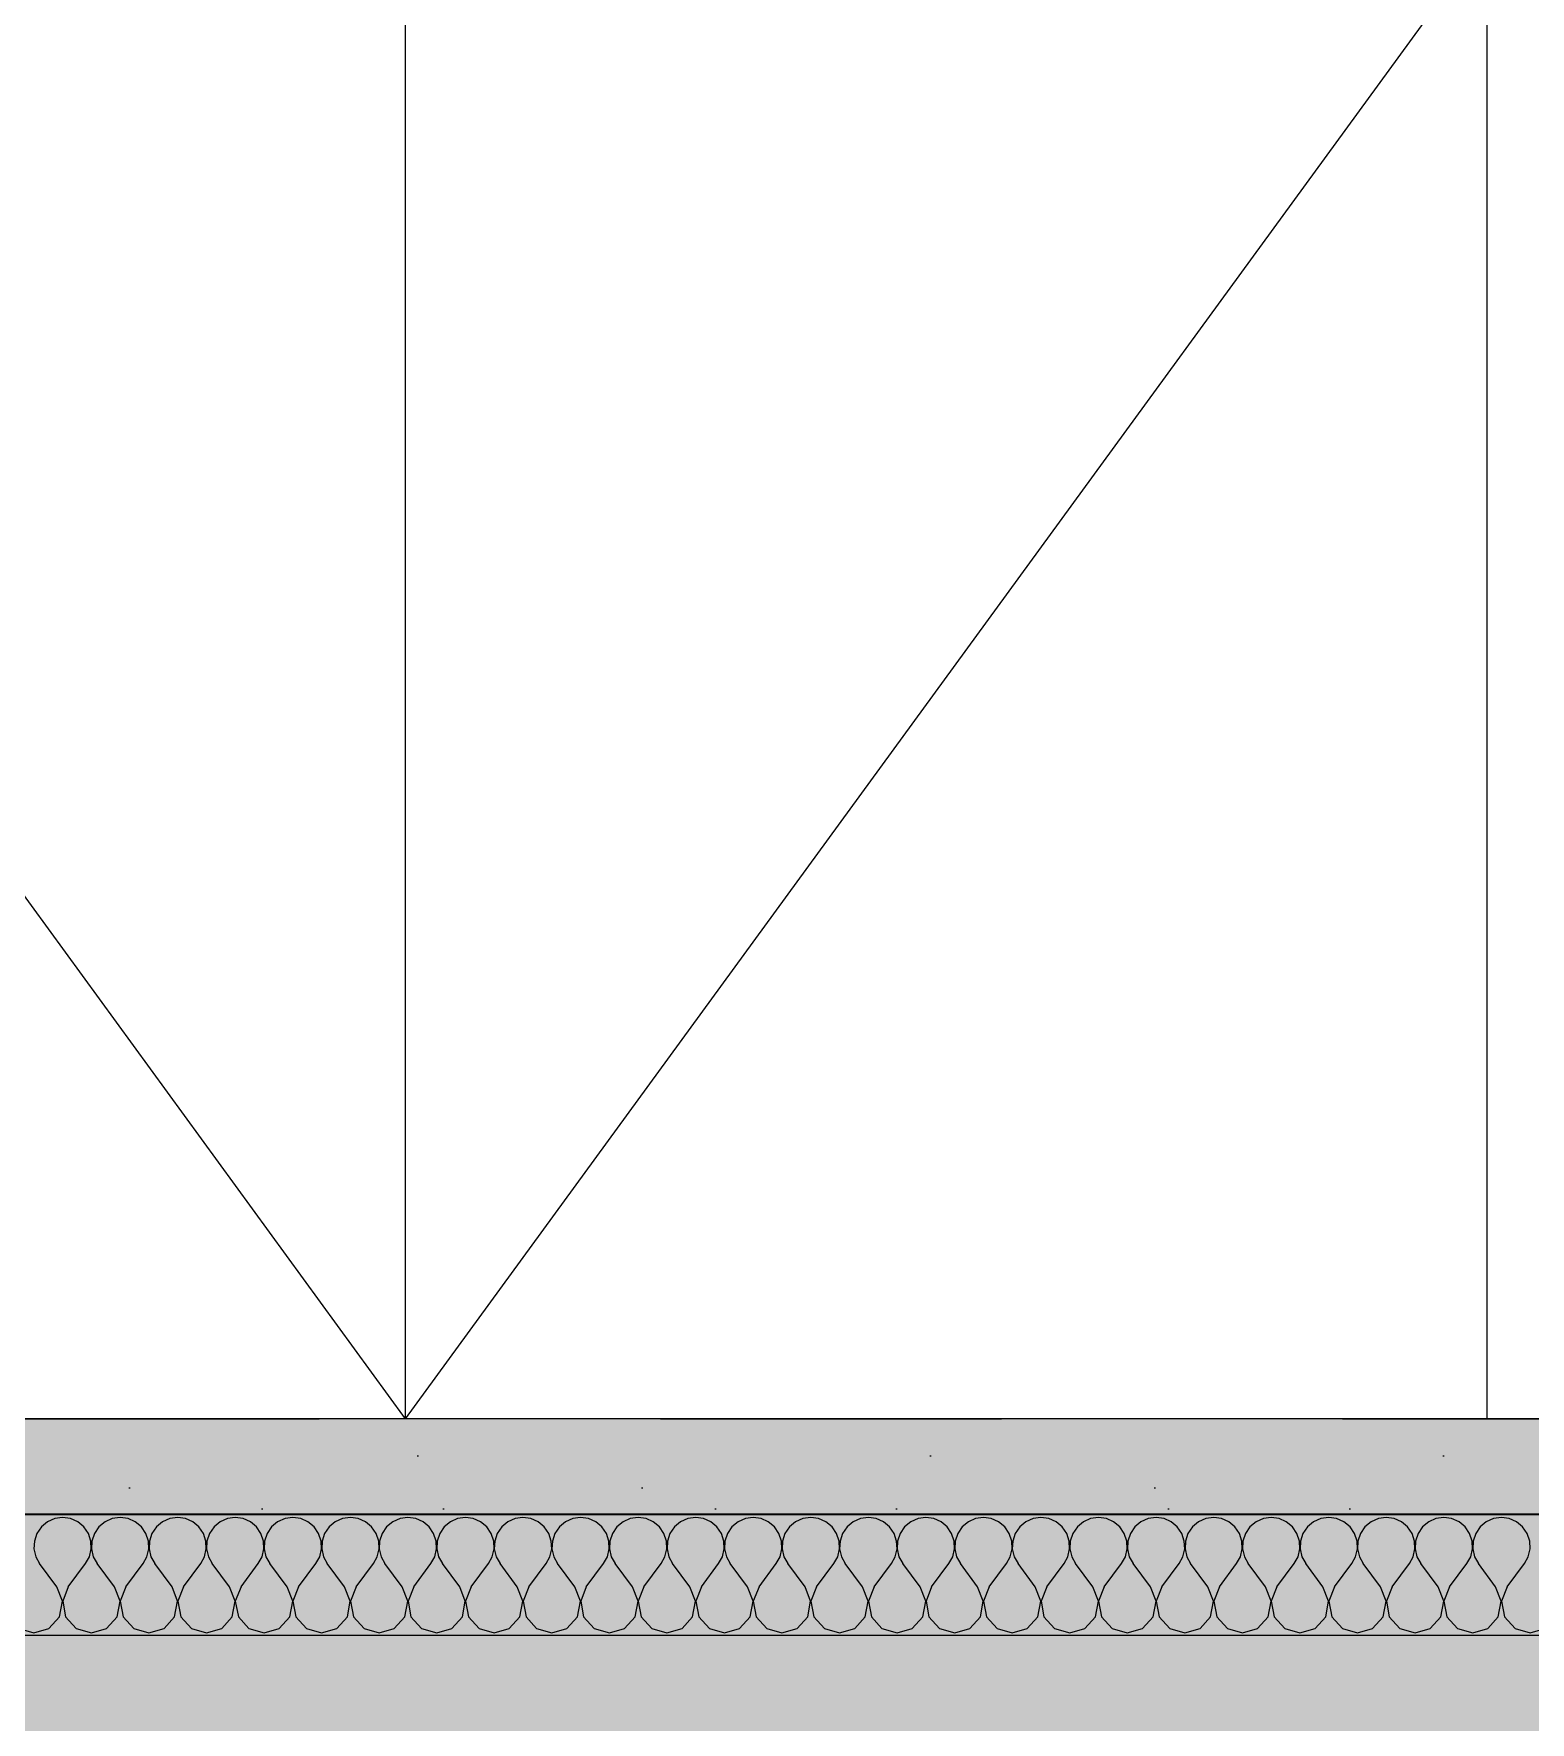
# Model space of a CAD drawing. Header units: millimetres. Extents: x -46169 to 153589, y -86316 to 18123.
# Drawn here: x 110687 to 111925, y -83171 to -81774 of the extents above; entities that cross this region are included whole.
import ezdxf

# ---------------------------------------------------------------- set-up
doc = ezdxf.new("R2010")
doc.units = ezdxf.units.MM
doc.header["$MEASUREMENT"] = 0
doc.linetypes.add('Dashed', pattern=[2822.222233, 1411.111116, -1411.111116])
doc.linetypes.add('Wipeout_Contour', pattern=[1000, 0, -1000])
for name, color, linetype, lineweight, true_color in [('0_Pen_No__105', 7, 'Continuous', 15, 0xa6a6a6), ('New_A-20-M_Floor_Slab_Pen_No__107', 7, 'Continuous', 15, 0xa6a6a6), ('New_A-20-M_Floor_Slab_Pen_No__109', 7, 'Continuous', 15, 0xa6a6a6), ('New_A-20-M_Floor_Slab_Pen_No__162', 7, 'Continuous', 0, 0xe47200)]:
    doc.layers.add(name, color=color, linetype=linetype, lineweight=lineweight, true_color=true_color)
for name, color, linetype, lineweight in [('A-95-P_Drawing_Pen_No__1', 7, 'Continuous', 13), ('A-95-P_Drawing_Pen_No__84', 8, 'Continuous', 20), ('ArchiCAD Doors_Pen_No__3', 7, 'Continuous', 18), ('New_A-20-M_Floor_Slab_Pen_No__1', 7, 'Continuous', 13)]:
    doc.layers.add(name, color=color, linetype=linetype, lineweight=lineweight)
doc.layers.add('ArchiCAD Doors', color=7, linetype='Continuous')
doc.layers.add('New_A-20-M_Floor_Slab', color=7, linetype='Continuous')

# ---------------------------------------------------------------- blocks, each defined once
blk = doc.blocks.new('*X27', base_point=(95125.2, -82919.8))
at = {"layer": 'New_A-20-M_Floor_Slab_Pen_No__107', "linetype": 'Continuous'}
for p, q in [((110698, -83005.2), (110692.9, -83009.4)), ((110704, -83002.5), (110698, -83005.2)), ((110710.5, -83001.6), (110704, -83002.5)), ((110717, -83002.5), (110710.5, -83001.6)), ((110723, -83005.2), (110717, -83002.5)), ((110728.1, -83009.4), (110723, -83005.2)), ((110745.6, -83005.2), (110740.5, -83009.4)), ((110751.6, -83002.5), (110745.6, -83005.2)), ((110758.1, -83001.6), (110751.6, -83002.5)), ((110764.6, -83002.5), (110758.1, -83001.6)), ((110770.6, -83005.2), (110764.6, -83002.5)), ((110775.7, -83009.4), (110770.6, -83005.2)), ((110793.2, -83005.2), (110788.1, -83009.4)), ((110799.2, -83002.5), (110793.2, -83005.2)), ((110805.7, -83001.6), (110799.2, -83002.5)), ((110812.2, -83002.5), (110805.7, -83001.6)), ((110818.2, -83005.2), (110812.2, -83002.5)), ((110823.3, -83009.4), (110818.2, -83005.2)), ((110840.8, -83005.2), (110835.8, -83009.4)), ((110846.8, -83002.5), (110840.8, -83005.2)), ((110853.3, -83001.6), (110846.8, -83002.5)), ((110859.8, -83002.5), (110853.3, -83001.6)), ((110865.9, -83005.2), (110859.8, -83002.5)), ((110870.9, -83009.4), (110865.9, -83005.2)), ((110888.4, -83005.2), (110883.4, -83009.4)), ((110894.5, -83002.5), (110888.4, -83005.2)), ((110901, -83001.6), (110894.5, -83002.5)), ((110907.5, -83002.5), (110901, -83001.6)), ((110913.5, -83005.2), (110907.5, -83002.5)), ((110918.5, -83009.4), (110913.5, -83005.2)), ((110936.1, -83005.2), (110931, -83009.4)), ((110942.1, -83002.5), (110936.1, -83005.2)), ((110948.6, -83001.6), (110942.1, -83002.5)), ((110955.1, -83002.5), (110948.6, -83001.6)), ((110961.1, -83005.2), (110955.1, -83002.5)), ((110966.2, -83009.4), (110961.1, -83005.2)), ((110983.7, -83005.2), (110978.6, -83009.4)), ((110989.7, -83002.5), (110983.7, -83005.2)), ((110996.2, -83001.6), (110989.7, -83002.5)), ((111002.7, -83002.5), (110996.2, -83001.6)), ((111008.7, -83005.2), (111002.7, -83002.5)), ((111013.8, -83009.4), (111008.7, -83005.2)), ((111031.3, -83005.2), (111026.2, -83009.4)), ((111037.3, -83002.5), (111031.3, -83005.2)), ((111043.8, -83001.6), (111037.3, -83002.5)), ((111050.3, -83002.5), (111043.8, -83001.6)), ((111056.3, -83005.2), (111050.3, -83002.5)), ((111061.4, -83009.4), (111056.3, -83005.2)), ((111078.9, -83005.2), (111073.9, -83009.4)), ((111084.9, -83002.5), (111078.9, -83005.2)), ((111091.4, -83001.6), (111084.9, -83002.5)), ((111097.9, -83002.5), (111091.4, -83001.6)), ((111104, -83005.2), (111097.9, -83002.5)), ((111109, -83009.4), (111104, -83005.2)), ((111126.5, -83005.2), (111121.5, -83009.4)), ((111132.6, -83002.5), (111126.5, -83005.2)), ((111139.1, -83001.6), (111132.6, -83002.5)), ((111145.6, -83002.5), (111139.1, -83001.6)), ((111151.6, -83005.2), (111145.6, -83002.5)), ((111156.6, -83009.4), (111151.6, -83005.2)), ((111174.2, -83005.2), (111169.1, -83009.4)), ((111180.2, -83002.5), (111174.2, -83005.2)), ((111186.7, -83001.6), (111180.2, -83002.5)), ((111193.2, -83002.5), (111186.7, -83001.6)), ((111199.2, -83005.2), (111193.2, -83002.5)), ((111204.3, -83009.4), (111199.2, -83005.2)), ((111221.8, -83005.2), (111216.7, -83009.4)), ((111227.8, -83002.5), (111221.8, -83005.2)), ((111234.3, -83001.6), (111227.8, -83002.5)), ((111240.8, -83002.5), (111234.3, -83001.6)), ((111246.8, -83005.2), (111240.8, -83002.5)), ((111251.9, -83009.4), (111246.8, -83005.2)), ((111269.4, -83005.2), (111264.3, -83009.4)), ((111275.4, -83002.5), (111269.4, -83005.2)), ((111281.9, -83001.6), (111275.4, -83002.5)), ((111288.4, -83002.5), (111281.9, -83001.6)), ((111294.4, -83005.2), (111288.4, -83002.5)), ((111299.5, -83009.4), (111294.4, -83005.2)), ((111317, -83005.2), (111312, -83009.4)), ((111323, -83002.5), (111317, -83005.2)), ((111329.5, -83001.6), (111323, -83002.5)), ((111336, -83002.5), (111329.5, -83001.6)), ((111342.1, -83005.2), (111336, -83002.5)), ((111347.1, -83009.4), (111342.1, -83005.2)), ((111364.6, -83005.2), (111359.6, -83009.4)), ((111370.6, -83002.5), (111364.6, -83005.2)), ((111377.2, -83001.6), (111370.6, -83002.5)), ((111383.7, -83002.5), (111377.2, -83001.6)), ((111389.7, -83005.2), (111383.7, -83002.5)), ((111394.7, -83009.4), (111389.7, -83005.2)), ((111412.3, -83005.2), (111407.2, -83009.4)), ((111418.3, -83002.5), (111412.3, -83005.2)), ((111424.8, -83001.6), (111418.3, -83002.5)), ((111431.3, -83002.5), (111424.8, -83001.6)), ((111437.3, -83005.2), (111431.3, -83002.5)), ((111442.3, -83009.4), (111437.3, -83005.2)), ((111459.9, -83005.2), (111454.8, -83009.4)), ((111465.9, -83002.5), (111459.9, -83005.2)), ((111472.4, -83001.6), (111465.9, -83002.5)), ((111478.9, -83002.5), (111472.4, -83001.6)), ((111484.9, -83005.2), (111478.9, -83002.5)), ((111490, -83009.4), (111484.9, -83005.2)), ((111507.5, -83005.2), (111502.4, -83009.4)), ((111513.5, -83002.5), (111507.5, -83005.2)), ((111520, -83001.6), (111513.5, -83002.5)), ((111526.5, -83002.5), (111520, -83001.6)), ((111532.5, -83005.2), (111526.5, -83002.5)), ((111537.6, -83009.4), (111532.5, -83005.2)), ((111555.1, -83005.2), (111550.1, -83009.4)), ((111561.1, -83002.5), (111555.1, -83005.2)), ((111567.6, -83001.6), (111561.1, -83002.5)), ((111574.1, -83002.5), (111567.6, -83001.6)), ((111580.1, -83005.2), (111574.1, -83002.5)), ((111585.2, -83009.4), (111580.1, -83005.2)), ((111602.7, -83005.2), (111597.7, -83009.4)), ((111608.7, -83002.5), (111602.7, -83005.2)), ((111615.2, -83001.6), (111608.7, -83002.5)), ((111621.8, -83002.5), (111615.2, -83001.6)), ((111627.8, -83005.2), (111621.8, -83002.5)), ((111632.8, -83009.4), (111627.8, -83005.2)), ((111650.3, -83005.2), (111645.3, -83009.4)), ((111656.4, -83002.5), (111650.3, -83005.2)), ((111662.9, -83001.6), (111656.4, -83002.5)), ((111669.4, -83002.5), (111662.9, -83001.6)), ((111675.4, -83005.2), (111669.4, -83002.5)), ((111680.4, -83009.4), (111675.4, -83005.2)), ((111698, -83005.2), (111692.9, -83009.4)), ((111704, -83002.5), (111698, -83005.2)), ((111710.5, -83001.6), (111704, -83002.5)), ((111717, -83002.5), (111710.5, -83001.6)), ((111723, -83005.2), (111717, -83002.5)), ((111728.1, -83009.4), (111723, -83005.2)), ((111745.6, -83005.2), (111740.5, -83009.4)), ((111751.6, -83002.5), (111745.6, -83005.2)), ((111758.1, -83001.6), (111751.6, -83002.5)), ((111764.6, -83002.5), (111758.1, -83001.6)), ((111770.6, -83005.2), (111764.6, -83002.5)), ((111775.7, -83009.4), (111770.6, -83005.2)), ((111793.2, -83005.2), (111788.1, -83009.4)), ((111799.2, -83002.5), (111793.2, -83005.2)), ((111805.7, -83001.6), (111799.2, -83002.5)), ((111812.2, -83002.5), (111805.7, -83001.6)), ((111818.2, -83005.2), (111812.2, -83002.5)), ((111823.3, -83009.4), (111818.2, -83005.2)), ((111840.8, -83005.2), (111835.8, -83009.4)), ((111846.8, -83002.5), (111840.8, -83005.2)), ((111853.3, -83001.6), (111846.8, -83002.5)), ((111859.8, -83002.5), (111853.3, -83001.6)), ((111865.9, -83005.2), (111859.8, -83002.5)), ((111870.9, -83009.4), (111865.9, -83005.2)), ((111888.4, -83005.2), (111883.4, -83009.4)), ((111894.5, -83002.5), (111888.4, -83005.2)), ((111901, -83001.6), (111894.5, -83002.5)), ((111907.5, -83002.5), (111901, -83001.6)), ((111913.5, -83005.2), (111907.5, -83002.5)), ((111918.5, -83009.4), (111913.5, -83005.2)), ((110687.1, -83021), (110686.8, -83027.6)), ((110689.2, -83014.8), (110687.1, -83021)), ((110692.9, -83009.4), (110689.2, -83014.8)), ((110731.8, -83014.8), (110728.1, -83009.4)), ((110733.9, -83021), (110731.8, -83014.8)), ((110734.2, -83027.6), (110733.9, -83021)), ((110734.7, -83021), (110734.4, -83027.6)), ((110736.8, -83014.8), (110734.7, -83021)), ((110740.5, -83009.4), (110736.8, -83014.8)), ((110779.4, -83014.8), (110775.7, -83009.4)), ((110781.5, -83021), (110779.4, -83014.8)), ((110781.8, -83027.6), (110781.5, -83021)), ((110782.3, -83021), (110782, -83027.6)), ((110784.4, -83014.8), (110782.3, -83021)), ((110788.1, -83009.4), (110784.4, -83014.8)), ((110827, -83014.8), (110823.3, -83009.4)), ((110829.1, -83021), (110827, -83014.8)), ((110829.4, -83027.6), (110829.1, -83021)), ((110829.9, -83021), (110829.6, -83027.6)), ((110832, -83014.8), (110829.9, -83021)), ((110835.8, -83009.4), (110832, -83014.8)), ((110874.6, -83014.8), (110870.9, -83009.4)), ((110876.7, -83021), (110874.6, -83014.8)), ((110877.1, -83027.6), (110876.7, -83021)), ((110877.6, -83021), (110877.2, -83027.6)), ((110879.7, -83014.8), (110877.6, -83021)), ((110883.4, -83009.4), (110879.7, -83014.8)), ((110922.3, -83014.8), (110918.5, -83009.4)), ((110924.4, -83021), (110922.3, -83014.8)), ((110924.7, -83027.6), (110924.4, -83021)), ((110925.2, -83021), (110924.9, -83027.6)), ((110927.3, -83014.8), (110925.2, -83021)), ((110931, -83009.4), (110927.3, -83014.8)), ((110969.9, -83014.8), (110966.2, -83009.4)), ((110972, -83021), (110969.9, -83014.8)), ((110972.3, -83027.6), (110972, -83021)), ((110972.8, -83021), (110972.5, -83027.6)), ((110974.9, -83014.8), (110972.8, -83021)), ((110978.6, -83009.4), (110974.9, -83014.8)), ((111017.5, -83014.8), (111013.8, -83009.4)), ((111019.6, -83021), (111017.5, -83014.8)), ((111019.9, -83027.6), (111019.6, -83021)), ((111020.4, -83021), (111020.1, -83027.6)), ((111022.5, -83014.8), (111020.4, -83021)), ((111026.2, -83009.4), (111022.5, -83014.8)), ((111065.1, -83014.8), (111061.4, -83009.4)), ((111067.2, -83021), (111065.1, -83014.8)), ((111067.5, -83027.6), (111067.2, -83021)), ((111068, -83021), (111067.7, -83027.6)), ((111070.1, -83014.8), (111068, -83021)), ((111073.9, -83009.4), (111070.1, -83014.8)), ((111112.7, -83014.8), (111109, -83009.4)), ((111114.8, -83021), (111112.7, -83014.8)), ((111115.2, -83027.6), (111114.8, -83021)), ((111115.7, -83021), (111115.3, -83027.6)), ((111117.8, -83014.8), (111115.7, -83021)), ((111121.5, -83009.4), (111117.8, -83014.8)), ((111160.4, -83014.8), (111156.6, -83009.4)), ((111162.5, -83021), (111160.4, -83014.8)), ((111162.8, -83027.6), (111162.5, -83021)), ((111163.3, -83021), (111163, -83027.6)), ((111165.4, -83014.8), (111163.3, -83021)), ((111169.1, -83009.4), (111165.4, -83014.8)), ((111208, -83014.8), (111204.3, -83009.4)), ((111210.1, -83021), (111208, -83014.8)), ((111210.4, -83027.6), (111210.1, -83021)), ((111210.9, -83021), (111210.6, -83027.6)), ((111213, -83014.8), (111210.9, -83021)), ((111216.7, -83009.4), (111213, -83014.8)), ((111255.6, -83014.8), (111251.9, -83009.4)), ((111257.7, -83021), (111255.6, -83014.8)), ((111258, -83027.6), (111257.7, -83021)), ((111258.5, -83021), (111258.2, -83027.6)), ((111260.6, -83014.8), (111258.5, -83021)), ((111264.3, -83009.4), (111260.6, -83014.8)), ((111303.2, -83014.8), (111299.5, -83009.4)), ((111305.3, -83021), (111303.2, -83014.8)), ((111305.6, -83027.6), (111305.3, -83021)), ((111306.1, -83021), (111305.8, -83027.6)), ((111308.2, -83014.8), (111306.1, -83021)), ((111312, -83009.4), (111308.2, -83014.8)), ((111350.8, -83014.8), (111347.1, -83009.4)), ((111352.9, -83021), (111350.8, -83014.8)), ((111353.2, -83027.6), (111352.9, -83021)), ((111353.8, -83021), (111353.4, -83027.6)), ((111355.9, -83014.8), (111353.8, -83021)), ((111359.6, -83009.4), (111355.9, -83014.8)), ((111398.4, -83014.8), (111394.7, -83009.4)), ((111400.5, -83021), (111398.4, -83014.8)), ((111400.9, -83027.6), (111400.5, -83021)), ((111401.4, -83021), (111401.1, -83027.6)), ((111403.5, -83014.8), (111401.4, -83021)), ((111407.2, -83009.4), (111403.5, -83014.8)), ((111446.1, -83014.8), (111442.3, -83009.4)), ((111448.2, -83021), (111446.1, -83014.8)), ((111448.5, -83027.6), (111448.2, -83021)), ((111449, -83021), (111448.7, -83027.6)), ((111451.1, -83014.8), (111449, -83021)), ((111454.8, -83009.4), (111451.1, -83014.8)), ((111493.7, -83014.8), (111490, -83009.4)), ((111495.8, -83021), (111493.7, -83014.8)), ((111496.1, -83027.6), (111495.8, -83021)), ((111496.6, -83021), (111496.3, -83027.6)), ((111498.7, -83014.8), (111496.6, -83021)), ((111502.4, -83009.4), (111498.7, -83014.8)), ((111541.3, -83014.8), (111537.6, -83009.4)), ((111543.4, -83021), (111541.3, -83014.8)), ((111543.7, -83027.6), (111543.4, -83021)), ((111544.2, -83021), (111543.9, -83027.6)), ((111546.3, -83014.8), (111544.2, -83021)), ((111550.1, -83009.4), (111546.3, -83014.8)), ((111588.9, -83014.8), (111585.2, -83009.4)), ((111591, -83021), (111588.9, -83014.8)), ((111591.3, -83027.6), (111591, -83021)), ((111591.9, -83021), (111591.5, -83027.6)), ((111594, -83014.8), (111591.9, -83021)), ((111597.7, -83009.4), (111594, -83014.8)), ((111636.5, -83014.8), (111632.8, -83009.4)), ((111638.6, -83021), (111636.5, -83014.8)), ((111639, -83027.6), (111638.6, -83021)), ((111639.5, -83021), (111639.2, -83027.6)), ((111641.6, -83014.8), (111639.5, -83021)), ((111645.3, -83009.4), (111641.6, -83014.8)), ((111684.2, -83014.8), (111680.4, -83009.4)), ((111686.3, -83021), (111684.2, -83014.8)), ((111686.6, -83027.6), (111686.3, -83021)), ((111687.1, -83021), (111686.8, -83027.6)), ((111689.2, -83014.8), (111687.1, -83021)), ((111692.9, -83009.4), (111689.2, -83014.8)), ((111731.8, -83014.8), (111728.1, -83009.4)), ((111733.9, -83021), (111731.8, -83014.8)), ((111734.2, -83027.6), (111733.9, -83021)), ((111734.7, -83021), (111734.4, -83027.6)), ((111736.8, -83014.8), (111734.7, -83021)), ((111740.5, -83009.4), (111736.8, -83014.8)), ((111779.4, -83014.8), (111775.7, -83009.4)), ((111781.5, -83021), (111779.4, -83014.8)), ((111781.8, -83027.6), (111781.5, -83021)), ((111782.3, -83021), (111782, -83027.6)), ((111784.4, -83014.8), (111782.3, -83021)), ((111788.1, -83009.4), (111784.4, -83014.8)), ((111827, -83014.8), (111823.3, -83009.4)), ((111829.1, -83021), (111827, -83014.8)), ((111829.4, -83027.6), (111829.1, -83021)), ((111829.9, -83021), (111829.6, -83027.6)), ((111832, -83014.8), (111829.9, -83021)), ((111835.8, -83009.4), (111832, -83014.8)), ((111874.6, -83014.8), (111870.9, -83009.4)), ((111876.7, -83021), (111874.6, -83014.8)), ((111877.1, -83027.6), (111876.7, -83021)), ((111877.6, -83021), (111877.2, -83027.6)), ((111879.7, -83014.8), (111877.6, -83021)), ((111883.4, -83009.4), (111879.7, -83014.8)), ((111922.3, -83014.8), (111918.5, -83009.4)), ((111924.4, -83021), (111922.3, -83014.8)), ((111924.7, -83027.6), (111924.4, -83021)), ((110686.8, -83027.6), (110688.3, -83034)), ((110688.3, -83034), (110691.4, -83039.7)), ((110729.5, -83039.7), (110732.7, -83034)), ((110732.7, -83034), (110734.2, -83027.6)), ((110734.4, -83027.6), (110735.9, -83034)), ((110735.9, -83034), (110739.1, -83039.7)), ((110777.2, -83039.7), (110780.3, -83034)), ((110780.3, -83034), (110781.8, -83027.6)), ((110782, -83027.6), (110783.5, -83034)), ((110783.5, -83034), (110786.7, -83039.7)), ((110824.8, -83039.7), (110827.9, -83034)), ((110827.9, -83034), (110829.4, -83027.6)), ((110829.6, -83027.6), (110831.1, -83034)), ((110831.1, -83034), (110834.3, -83039.7)), ((110872.4, -83039.7), (110875.6, -83034)), ((110875.6, -83034), (110877.1, -83027.6)), ((110877.2, -83027.6), (110878.7, -83034)), ((110878.7, -83034), (110881.9, -83039.7)), ((110920, -83039.7), (110923.2, -83034)), ((110923.2, -83034), (110924.7, -83027.6)), ((110924.9, -83027.6), (110926.4, -83034)), ((110926.4, -83034), (110929.5, -83039.7)), ((110967.6, -83039.7), (110970.8, -83034)), ((110970.8, -83034), (110972.3, -83027.6)), ((110972.5, -83027.6), (110974, -83034)), ((110974, -83034), (110977.2, -83039.7)), ((111015.2, -83039.7), (111018.4, -83034)), ((111018.4, -83034), (111019.9, -83027.6)), ((111020.1, -83027.6), (111021.6, -83034)), ((111021.6, -83034), (111024.8, -83039.7)), ((111062.9, -83039.7), (111066, -83034)), ((111066, -83034), (111067.5, -83027.6)), ((111067.7, -83027.6), (111069.2, -83034)), ((111069.2, -83034), (111072.4, -83039.7)), ((111110.5, -83039.7), (111113.7, -83034)), ((111113.7, -83034), (111115.2, -83027.6)), ((111115.3, -83027.6), (111116.8, -83034)), ((111116.8, -83034), (111120, -83039.7)), ((111158.1, -83039.7), (111161.3, -83034)), ((111161.3, -83034), (111162.8, -83027.6)), ((111163, -83027.6), (111164.4, -83034)), ((111164.4, -83034), (111167.6, -83039.7)), ((111205.7, -83039.7), (111208.9, -83034)), ((111208.9, -83034), (111210.4, -83027.6)), ((111210.6, -83027.6), (111212.1, -83034)), ((111212.1, -83034), (111215.2, -83039.7)), ((111253.3, -83039.7), (111256.5, -83034)), ((111256.5, -83034), (111258, -83027.6)), ((111258.2, -83027.6), (111259.7, -83034)), ((111259.7, -83034), (111262.9, -83039.7)), ((111301, -83039.7), (111304.1, -83034)), ((111304.1, -83034), (111305.6, -83027.6)), ((111305.8, -83027.6), (111307.3, -83034)), ((111307.3, -83034), (111310.5, -83039.7)), ((111348.6, -83039.7), (111351.8, -83034)), ((111351.8, -83034), (111353.2, -83027.6)), ((111353.4, -83027.6), (111354.9, -83034)), ((111354.9, -83034), (111358.1, -83039.7)), ((111396.2, -83039.7), (111399.4, -83034)), ((111399.4, -83034), (111400.9, -83027.6)), ((111401.1, -83027.6), (111402.5, -83034)), ((111402.5, -83034), (111405.7, -83039.7)), ((111443.8, -83039.7), (111447, -83034)), ((111447, -83034), (111448.5, -83027.6)), ((111448.7, -83027.6), (111450.2, -83034)), ((111450.2, -83034), (111453.3, -83039.7)), ((111491.4, -83039.7), (111494.6, -83034)), ((111494.6, -83034), (111496.1, -83027.6)), ((111496.3, -83027.6), (111497.8, -83034)), ((111497.8, -83034), (111501, -83039.7)), ((111539.1, -83039.7), (111542.2, -83034)), ((111542.2, -83034), (111543.7, -83027.6)), ((111543.9, -83027.6), (111545.4, -83034)), ((111545.4, -83034), (111548.6, -83039.7)), ((111586.7, -83039.7), (111589.9, -83034)), ((111589.9, -83034), (111591.3, -83027.6)), ((111591.5, -83027.6), (111593, -83034)), ((111593, -83034), (111596.2, -83039.7)), ((111634.3, -83039.7), (111637.5, -83034)), ((111637.5, -83034), (111639, -83027.6)), ((111639.2, -83027.6), (111640.6, -83034)), ((111640.6, -83034), (111643.8, -83039.7)), ((111681.9, -83039.7), (111685.1, -83034)), ((111685.1, -83034), (111686.6, -83027.6)), ((111686.8, -83027.6), (111688.3, -83034)), ((111688.3, -83034), (111691.4, -83039.7)), ((111729.5, -83039.7), (111732.7, -83034)), ((111732.7, -83034), (111734.2, -83027.6)), ((111734.4, -83027.6), (111735.9, -83034)), ((111735.9, -83034), (111739.1, -83039.7)), ((111777.2, -83039.7), (111780.3, -83034)), ((111780.3, -83034), (111781.8, -83027.6)), ((111782, -83027.6), (111783.5, -83034)), ((111783.5, -83034), (111786.7, -83039.7)), ((111824.8, -83039.7), (111827.9, -83034)), ((111827.9, -83034), (111829.4, -83027.6)), ((111829.6, -83027.6), (111831.1, -83034)), ((111831.1, -83034), (111834.3, -83039.7)), ((111872.4, -83039.7), (111875.6, -83034)), ((111875.6, -83034), (111877.1, -83027.6)), ((111877.2, -83027.6), (111878.7, -83034)), ((111878.7, -83034), (111881.9, -83039.7)), ((111920, -83039.7), (111923.2, -83034)), ((111923.2, -83034), (111924.7, -83027.6)), ((110705.7, -83058.8), (110691.4, -83039.7)), ((110715.2, -83058.8), (110729.5, -83039.7)), ((110753.3, -83058.8), (110739.1, -83039.7)), ((110762.9, -83058.8), (110777.2, -83039.7)), ((110801, -83058.8), (110786.7, -83039.7)), ((110810.5, -83058.8), (110824.8, -83039.7)), ((110848.6, -83058.8), (110834.3, -83039.7)), ((110858.1, -83058.8), (110872.4, -83039.7)), ((110896.2, -83058.8), (110881.9, -83039.7)), ((110905.7, -83058.8), (110920, -83039.7)), ((110943.8, -83058.8), (110929.5, -83039.7)), ((110953.3, -83058.8), (110967.6, -83039.7)), ((110991.4, -83058.8), (110977.2, -83039.7)), ((111001, -83058.8), (111015.2, -83039.7)), ((111039.1, -83058.8), (111024.8, -83039.7)), ((111048.6, -83058.8), (111062.9, -83039.7)), ((111086.7, -83058.8), (111072.4, -83039.7)), ((111096.2, -83058.8), (111110.5, -83039.7)), ((111134.3, -83058.8), (111120, -83039.7)), ((111143.8, -83058.8), (111158.1, -83039.7)), ((111181.9, -83058.8), (111167.6, -83039.7)), ((111191.4, -83058.8), (111205.7, -83039.7)), ((111229.5, -83058.8), (111215.2, -83039.7)), ((111239.1, -83058.8), (111253.3, -83039.7)), ((111277.2, -83058.8), (111262.9, -83039.7)), ((111286.7, -83058.8), (111301, -83039.7)), ((111324.8, -83058.8), (111310.5, -83039.7)), ((111334.3, -83058.8), (111348.6, -83039.7)), ((111372.4, -83058.8), (111358.1, -83039.7)), ((111381.9, -83058.8), (111396.2, -83039.7)), ((111420, -83058.8), (111405.7, -83039.7)), ((111429.5, -83058.8), (111443.8, -83039.7)), ((111467.6, -83058.8), (111453.3, -83039.7)), ((111477.2, -83058.8), (111491.4, -83039.7)), ((111515.2, -83058.8), (111501, -83039.7)), ((111524.8, -83058.8), (111539.1, -83039.7)), ((111562.9, -83058.8), (111548.6, -83039.7)), ((111572.4, -83058.8), (111586.7, -83039.7)), ((111610.5, -83058.8), (111596.2, -83039.7)), ((111620, -83058.8), (111634.3, -83039.7)), ((111658.1, -83058.8), (111643.8, -83039.7)), ((111667.6, -83058.8), (111681.9, -83039.7)), ((111705.7, -83058.8), (111691.4, -83039.7)), ((111715.2, -83058.8), (111729.5, -83039.7)), ((111753.3, -83058.8), (111739.1, -83039.7)), ((111762.9, -83058.8), (111777.2, -83039.7)), ((111801, -83058.8), (111786.7, -83039.7)), ((111810.5, -83058.8), (111824.8, -83039.7)), ((111848.6, -83058.8), (111834.3, -83039.7)), ((111858.1, -83058.8), (111872.4, -83039.7)), ((111896.2, -83058.8), (111881.9, -83039.7)), ((111905.7, -83058.8), (111920, -83039.7)), ((110710.4, -83070.9), (110705.7, -83058.8)), ((110715.2, -83058.8), (110710.6, -83070.9)), ((110758, -83070.9), (110753.3, -83058.8)), ((110762.9, -83058.8), (110758.2, -83070.9)), ((110805.6, -83070.9), (110801, -83058.8)), ((110810.5, -83058.8), (110805.8, -83070.9)), ((110853.2, -83070.9), (110848.6, -83058.8)), ((110858.1, -83058.8), (110853.4, -83070.9)), ((110900.9, -83070.9), (110896.2, -83058.8)), ((110905.7, -83058.8), (110901.1, -83070.9)), ((110948.5, -83070.9), (110943.8, -83058.8)), ((110953.3, -83058.8), (110948.7, -83070.9)), ((110996.1, -83070.9), (110991.4, -83058.8)), ((111001, -83058.8), (110996.3, -83070.9)), ((111043.7, -83070.9), (111039.1, -83058.8)), ((111048.6, -83058.8), (111043.9, -83070.9)), ((111091.3, -83070.9), (111086.7, -83058.8)), ((111096.2, -83058.8), (111091.5, -83070.9)), ((111139, -83070.9), (111134.3, -83058.8)), ((111143.8, -83058.8), (111139.2, -83070.9)), ((111186.6, -83070.9), (111181.9, -83058.8)), ((111191.4, -83058.8), (111186.8, -83070.9)), ((111234.2, -83070.9), (111229.5, -83058.8)), ((111239.1, -83058.8), (111234.4, -83070.9)), ((111281.8, -83070.9), (111277.2, -83058.8)), ((111286.7, -83058.8), (111282, -83070.9)), ((111329.4, -83070.9), (111324.8, -83058.8)), ((111334.3, -83058.8), (111329.6, -83070.9)), ((111377.1, -83070.9), (111372.4, -83058.8)), ((111381.9, -83058.8), (111377.2, -83070.9)), ((111424.7, -83070.9), (111420, -83058.8)), ((111429.5, -83058.8), (111424.9, -83070.9)), ((111472.3, -83070.9), (111467.6, -83058.8)), ((111477.2, -83058.8), (111472.5, -83070.9)), ((111519.9, -83070.9), (111515.2, -83058.8)), ((111524.8, -83058.8), (111520.1, -83070.9)), ((111567.5, -83070.9), (111562.9, -83058.8)), ((111572.4, -83058.8), (111567.7, -83070.9)), ((111615.2, -83070.9), (111610.5, -83058.8)), ((111620, -83058.8), (111615.3, -83070.9)), ((111662.8, -83070.9), (111658.1, -83058.8)), ((111667.6, -83058.8), (111663, -83070.9)), ((111710.4, -83070.9), (111705.7, -83058.8)), ((111715.2, -83058.8), (111710.6, -83070.9)), ((111758, -83070.9), (111753.3, -83058.8)), ((111762.9, -83058.8), (111758.2, -83070.9)), ((111805.6, -83070.9), (111801, -83058.8)), ((111810.5, -83058.8), (111805.8, -83070.9)), ((111853.2, -83070.9), (111848.6, -83058.8)), ((111858.1, -83058.8), (111853.4, -83070.9)), ((111900.9, -83070.9), (111896.2, -83058.8)), ((111905.7, -83058.8), (111901.1, -83070.9)), ((110708, -83083.7), (110710.4, -83070.9)), ((110710.6, -83070.9), (110713, -83083.7)), ((110755.6, -83083.7), (110758, -83070.9)), ((110758.2, -83070.9), (110760.6, -83083.7)), ((110803.2, -83083.7), (110805.6, -83070.9)), ((110805.8, -83070.9), (110808.2, -83083.7)), ((110850.8, -83083.7), (110853.2, -83070.9)), ((110853.4, -83070.9), (110855.9, -83083.7)), ((110898.4, -83083.7), (110900.9, -83070.9)), ((110901.1, -83070.9), (110903.5, -83083.7)), ((110946.1, -83083.7), (110948.5, -83070.9)), ((110948.7, -83070.9), (110951.1, -83083.7)), ((110993.7, -83083.7), (110996.1, -83070.9)), ((110996.3, -83070.9), (110998.7, -83083.7)), ((111041.3, -83083.7), (111043.7, -83070.9)), ((111043.9, -83070.9), (111046.3, -83083.7)), ((111088.9, -83083.7), (111091.3, -83070.9)), ((111091.5, -83070.9), (111094, -83083.7)), ((111136.5, -83083.7), (111139, -83070.9)), ((111139.2, -83070.9), (111141.6, -83083.7)), ((111184.2, -83083.7), (111186.6, -83070.9)), ((111186.8, -83070.9), (111189.2, -83083.7)), ((111231.8, -83083.7), (111234.2, -83070.9)), ((111234.4, -83070.9), (111236.8, -83083.7)), ((111279.4, -83083.7), (111281.8, -83070.9)), ((111282, -83070.9), (111284.4, -83083.7)), ((111327, -83083.7), (111329.4, -83070.9)), ((111329.6, -83070.9), (111332, -83083.7)), ((111374.6, -83083.7), (111377.1, -83070.9)), ((111377.2, -83070.9), (111379.7, -83083.7)), ((111422.3, -83083.7), (111424.7, -83070.9)), ((111424.9, -83070.9), (111427.3, -83083.7)), ((111469.9, -83083.7), (111472.3, -83070.9)), ((111472.5, -83070.9), (111474.9, -83083.7)), ((111517.5, -83083.7), (111519.9, -83070.9)), ((111520.1, -83070.9), (111522.5, -83083.7)), ((111565.1, -83083.7), (111567.5, -83070.9)), ((111567.7, -83070.9), (111570.1, -83083.7)), ((111612.7, -83083.7), (111615.2, -83070.9)), ((111615.3, -83070.9), (111617.8, -83083.7)), ((111660.4, -83083.7), (111662.8, -83070.9)), ((111663, -83070.9), (111665.4, -83083.7)), ((111708, -83083.7), (111710.4, -83070.9)), ((111710.6, -83070.9), (111713, -83083.7)), ((111755.6, -83083.7), (111758, -83070.9)), ((111758.2, -83070.9), (111760.6, -83083.7)), ((111803.2, -83083.7), (111805.6, -83070.9)), ((111805.8, -83070.9), (111808.2, -83083.7)), ((111850.8, -83083.7), (111853.2, -83070.9)), ((111853.4, -83070.9), (111855.9, -83083.7)), ((111898.4, -83083.7), (111900.9, -83070.9)), ((111901.1, -83070.9), (111903.5, -83083.7)), ((110699.2, -83093.3), (110708, -83083.7)), ((110713, -83083.7), (110721.8, -83093.3)), ((110746.8, -83093.3), (110755.6, -83083.7)), ((110760.6, -83083.7), (110769.4, -83093.3)), ((110794.4, -83093.3), (110803.2, -83083.7)), ((110808.2, -83083.7), (110817, -83093.3)), ((110842.1, -83093.3), (110850.8, -83083.7)), ((110855.9, -83083.7), (110864.6, -83093.3)), ((110889.7, -83093.3), (110898.4, -83083.7)), ((110903.5, -83083.7), (110912.3, -83093.3)), ((110937.3, -83093.3), (110946.1, -83083.7)), ((110951.1, -83083.7), (110959.9, -83093.3)), ((110984.9, -83093.3), (110993.7, -83083.7)), ((110998.7, -83083.7), (111007.5, -83093.3)), ((111032.5, -83093.3), (111041.3, -83083.7)), ((111046.3, -83083.7), (111055.1, -83093.3)), ((111080.1, -83093.3), (111088.9, -83083.7)), ((111094, -83083.7), (111102.7, -83093.3)), ((111127.8, -83093.3), (111136.5, -83083.7)), ((111141.6, -83083.7), (111150.3, -83093.3)), ((111175.4, -83093.3), (111184.2, -83083.7)), ((111189.2, -83083.7), (111198, -83093.3)), ((111223, -83093.3), (111231.8, -83083.7)), ((111236.8, -83083.7), (111245.6, -83093.3)), ((111270.6, -83093.3), (111279.4, -83083.7)), ((111284.4, -83083.7), (111293.2, -83093.3)), ((111318.2, -83093.3), (111327, -83083.7)), ((111332, -83083.7), (111340.8, -83093.3)), ((111365.9, -83093.3), (111374.6, -83083.7)), ((111379.7, -83083.7), (111388.4, -83093.3)), ((111413.5, -83093.3), (111422.3, -83083.7)), ((111427.3, -83083.7), (111436.1, -83093.3)), ((111461.1, -83093.3), (111469.9, -83083.7)), ((111474.9, -83083.7), (111483.7, -83093.3)), ((111508.7, -83093.3), (111517.5, -83083.7)), ((111522.5, -83083.7), (111531.3, -83093.3)), ((111556.3, -83093.3), (111565.1, -83083.7)), ((111570.1, -83083.7), (111578.9, -83093.3)), ((111604, -83093.3), (111612.7, -83083.7)), ((111617.8, -83083.7), (111626.5, -83093.3)), ((111651.6, -83093.3), (111660.4, -83083.7)), ((111665.4, -83083.7), (111674.2, -83093.3)), ((111699.2, -83093.3), (111708, -83083.7)), ((111713, -83083.7), (111721.8, -83093.3)), ((111746.8, -83093.3), (111755.6, -83083.7)), ((111760.6, -83083.7), (111769.4, -83093.3)), ((111794.4, -83093.3), (111803.2, -83083.7)), ((111808.2, -83083.7), (111817, -83093.3)), ((111842.1, -83093.3), (111850.8, -83083.7)), ((111855.9, -83083.7), (111864.6, -83093.3)), ((111889.7, -83093.3), (111898.4, -83083.7)), ((111903.5, -83083.7), (111912.3, -83093.3)), ((110674.2, -83093.3), (110686.7, -83096.9)), ((110686.7, -83096.9), (110699.2, -83093.3)), ((110721.8, -83093.3), (110734.3, -83096.9)), ((110734.3, -83096.9), (110746.8, -83093.3)), ((110769.4, -83093.3), (110781.9, -83096.9)), ((110781.9, -83096.9), (110794.4, -83093.3)), ((110817, -83093.3), (110829.5, -83096.9)), ((110829.5, -83096.9), (110842.1, -83093.3)), ((110864.6, -83093.3), (110877.2, -83096.9)), ((110877.2, -83096.9), (110889.7, -83093.3)), ((110912.3, -83093.3), (110924.8, -83096.9)), ((110924.8, -83096.9), (110937.3, -83093.3)), ((110959.9, -83093.3), (110972.4, -83096.9)), ((110972.4, -83096.9), (110984.9, -83093.3)), ((111007.5, -83093.3), (111020, -83096.9)), ((111020, -83096.9), (111032.5, -83093.3)), ((111055.1, -83093.3), (111067.6, -83096.9)), ((111067.6, -83096.9), (111080.1, -83093.3)), ((111102.7, -83093.3), (111115.2, -83096.9)), ((111115.2, -83096.9), (111127.8, -83093.3)), ((111150.3, -83093.3), (111162.9, -83096.9)), ((111162.9, -83096.9), (111175.4, -83093.3)), ((111198, -83093.3), (111210.5, -83096.9)), ((111210.5, -83096.9), (111223, -83093.3)), ((111245.6, -83093.3), (111258.1, -83096.9)), ((111258.1, -83096.9), (111270.6, -83093.3)), ((111293.2, -83093.3), (111305.7, -83096.9)), ((111305.7, -83096.9), (111318.2, -83093.3)), ((111340.8, -83093.3), (111353.3, -83096.9)), ((111353.3, -83096.9), (111365.9, -83093.3)), ((111388.4, -83093.3), (111401, -83096.9)), ((111401, -83096.9), (111413.5, -83093.3)), ((111436.1, -83093.3), (111448.6, -83096.9)), ((111448.6, -83096.9), (111461.1, -83093.3)), ((111483.7, -83093.3), (111496.2, -83096.9)), ((111496.2, -83096.9), (111508.7, -83093.3)), ((111531.3, -83093.3), (111543.8, -83096.9)), ((111543.8, -83096.9), (111556.3, -83093.3)), ((111578.9, -83093.3), (111591.4, -83096.9)), ((111591.4, -83096.9), (111604, -83093.3)), ((111626.5, -83093.3), (111639.1, -83096.9)), ((111639.1, -83096.9), (111651.6, -83093.3)), ((111674.2, -83093.3), (111686.7, -83096.9)), ((111686.7, -83096.9), (111699.2, -83093.3)), ((111721.8, -83093.3), (111734.3, -83096.9)), ((111734.3, -83096.9), (111746.8, -83093.3)), ((111769.4, -83093.3), (111781.9, -83096.9)), ((111781.9, -83096.9), (111794.4, -83093.3)), ((111817, -83093.3), (111829.5, -83096.9)), ((111829.5, -83096.9), (111842.1, -83093.3)), ((111864.6, -83093.3), (111877.2, -83096.9)), ((111877.2, -83096.9), (111889.7, -83093.3)), ((111912.3, -83093.3), (111924.8, -83096.9)), ((111924.8, -83096.9), (111937.3, -83093.3))]:
    blk.add_line(p, q, dxfattribs=at)
blk = doc.blocks.new('Section Elem_7_1', base_point=(95125.2, -82919.8))
at = {"color": 254, "linetype": 'Wipeout_Contour', "lineweight": 0, "ltscale": 547079.825665}
blk.add_wipeout([(112431.4, -82998.8), (112431.4, -82919.8), (104996.2, -82919.8), (104996.2, -82998.8)], dxfattribs=at).dxf.layer = 'New_A-20-M_Floor_Slab'
at = {"layer": 'New_A-20-M_Floor_Slab_Pen_No__109', "linetype": 'Continuous'}
h = blk.add_hatch(dxfattribs=at)
h.set_pattern_fill('Lightweight_Concrete_0001', color=256, style=0, pattern_type=2)
h.set_pattern_definition([(0, (95125.2, -82919.76), (0, 779.423), [48.75, -401.25]), (0, (95350.2, -82530.04), (0, 779.423), [48.75, -401.25]), (60, (95125.2, -82919.76), (-675, 389.71), [48.75, -401.25]), (60, (95575.2, -82919.76), (-675, 389.71), [48.75, -401.25]), (120, (95173.9, -82919.76), (675, 389.71), [48.75, -401.25]), (120, (95623.9, -82919.76), (675, 389.71), [48.75, -401.25]), (0, (95125.18, -82844.76), (0, 150), [0, -150, 0, -225]), (45, (95200.18, -82844.76), (-106.066, 106.066), [0, -112.5, 0, -187.5])])
h.paths.add_polyline_path([(112431.4, -82998.8), (112431.4, -82919.8), (104996.2, -82919.8), (104996.2, -82998.8)])
at = {"layer": 'New_A-20-M_Floor_Slab_Pen_No__162', "linetype": 'Continuous'}
blk.add_hatch(color=256, dxfattribs=at).paths.add_polyline_path([(112431.4, -82999.3), (112431.4, -82998.8), (104996.2, -82998.8), (104996.2, -82999.3)])
at = {"layer": 'New_A-20-M_Floor_Slab_Pen_No__1', "linetype": 'Continuous'}
blk.add_line((112431.4, -82919.8), (105641.8, -82919.8), dxfattribs=at)
at = {"color": 254, "linetype": 'Wipeout_Contour', "lineweight": 0, "ltscale": 547298.372942}
blk.add_wipeout([(104996.2, -83099.3), (112431.4, -83099.3), (112431.4, -82999.3), (104996.2, -82999.3)], dxfattribs=at).dxf.layer = 'New_A-20-M_Floor_Slab'
at = {"layer": 'New_A-20-M_Floor_Slab_Pen_No__1', "linetype": 'Continuous'}
for p, q in [((112431.4, -82998.8), (104996.2, -82998.8)), ((112431.4, -82999.3), (104996.2, -82999.3)), ((112431.4, -83099.3), (104996.2, -83099.3))]:
    blk.add_line(p, q, dxfattribs=at)
at = {"layer": 'New_A-20-M_Floor_Slab'}
blk.add_blockref('*X27', (95125.2, -82919.8), dxfattribs=at)
blk = doc.blocks.new('Section Elem_44_1', base_point=(95125.2, -82919.8))
at = {"color": 254, "linetype": 'Wipeout_Contour', "lineweight": 0, "ltscale": 549840.346524}
blk.add_wipeout([(110099.3, -82919.8), (110994.3, -82919.8), (110994.3, -80464.8), (110099.3, -80464.8)], dxfattribs=at).dxf.layer = 'ArchiCAD Doors'
at = {"color": 254, "linetype": 'Wipeout_Contour', "lineweight": 0, "ltscale": 693505.690519}
blk.add_wipeout([(111929.3, -80464.8), (111889.3, -80464.8), (111889.3, -82919.8), (111929.3, -82919.8), (111929.3, -82879.8)], dxfattribs=at).dxf.layer = 'ArchiCAD Doors'
at = {"color": 254, "linetype": 'Wipeout_Contour', "lineweight": 0, "ltscale": 552723.585118}
blk.add_wipeout([(111889.3, -80464.8), (110994.3, -80464.8), (110994.3, -82919.8), (111889.3, -82919.8)], dxfattribs=at).dxf.layer = 'ArchiCAD Doors'
at = {"layer": 'ArchiCAD Doors_Pen_No__3', "linetype": 'Continuous'}
for p, q in [((110994.3, -82919.8), (110994.3, -80464.8)), ((111889.3, -82919.8), (111889.3, -80464.8)), ((110994.3, -82919.8), (110099.3, -81692.3)), ((110994.3, -82919.8), (111889.3, -81692.3))]:
    blk.add_line(p, q, dxfattribs=at)
blk = doc.blocks.new('A06 Atria & End Elevation_STORY_MARKER', base_point=(95125.2, -82919.8))
at = {"layer": '0_Pen_No__105', "linetype": 'Dashed', "ltscale": 0.2}
blk.add_line((104996.2, -82919.8), (113817.9, -82919.8), dxfattribs=at)

msp = doc.modelspace()

# ---------------------------------------------------------------- block references
at = {"layer": 'New_A-20-M_Floor_Slab'}
msp.add_blockref('Section Elem_7_1', (95125.2, -82919.8), dxfattribs=at)

# ---------------------------------------------------------------- next in the draw order: block references
at = {"layer": 'ArchiCAD Doors'}
msp.add_blockref('Section Elem_44_1', (95125.2, -82919.8), dxfattribs=at)

# ---------------------------------------------------------------- next in the draw order: hatches: boundary and pattern name
at = {"layer": 'A-95-P_Drawing_Pen_No__84', "linetype": 'Continuous'}
msp.add_hatch(color=256, dxfattribs=at).paths.add_polyline_path([(120504.9, -82919.8), (102270.5, -82919.8), (102270.5, -85671), (120504.9, -85671)])

# ---------------------------------------------------------------- next in the draw order: linework, layer by layer
at = {"layer": 'A-95-P_Drawing_Pen_No__1', "linetype": 'Continuous', "flags": 128}
msp.add_lwpolyline([(120504.9, -82919.8), (102270.5, -82919.8), (102270.5, -85671), (120504.9, -85671)], close=True, dxfattribs=at)

# ---------------------------------------------------------------- next in the draw order: block references
at = {"linetype": 'Continuous', "lineweight": 0}
msp.add_blockref('A06 Atria & End Elevation_STORY_MARKER', (95125.2, -82919.8), dxfattribs=at)

doc.saveas('drawing.dxf')
